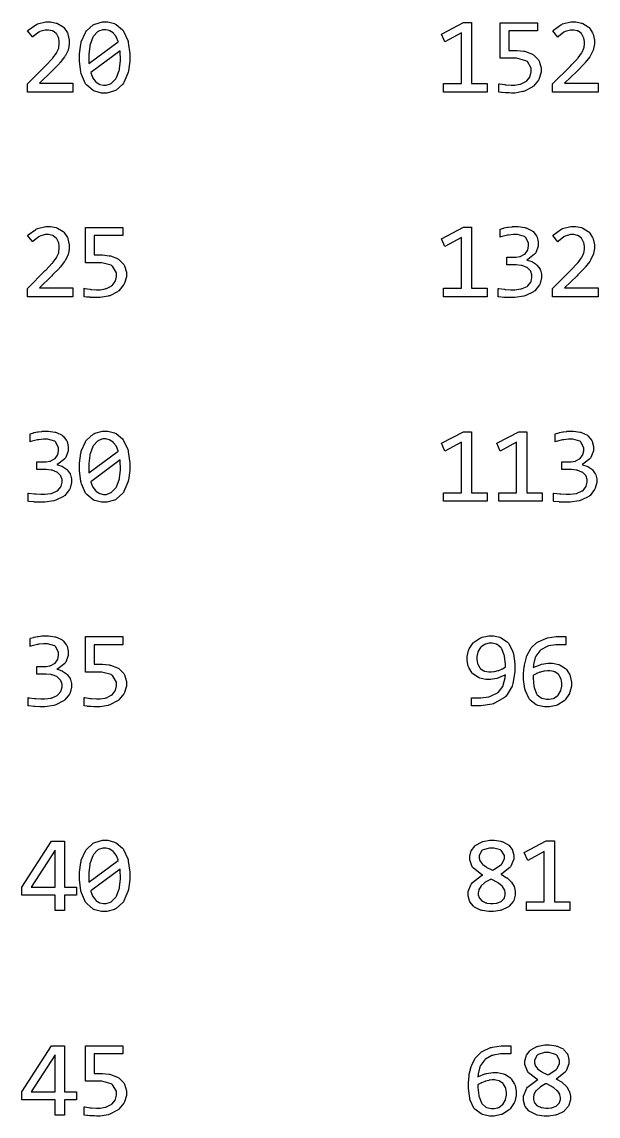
# Model space of a CAD drawing. Extents: x 0.4 to 7.8, y 0.3 to 11.2.
# Drawn here: x 6.46 to 7.788, y 6.134 to 8.654 of the extents above; entities that cross this region are included whole.
import ezdxf

# ---------------------------------------------------------------- set-up
doc = ezdxf.new("R2010")
doc.units = 0
doc.layers.get('0').update_dxf_attribs({"linetype": 'CONTINUOUS'})

msp = doc.modelspace()

# ---------------------------------------------------------------- linework, layer by layer
at = {"color": 9}
for points in [[(6.57736, 8.49203), (6.47228, 8.49203), (6.47228, 8.51107), (6.51357, 8.55208), (6.51525, 8.55376), (6.52892, 8.56825), (6.53, 8.56944), (6.53103, 8.57069), (6.53933, 8.58176), (6.53993, 8.58274), (6.54047, 8.58376), (6.54443, 8.59332), (6.54465, 8.59418), (6.54482, 8.59511), (6.5459, 8.60314), (6.5459, 8.60579), (6.5459, 8.60861), (6.54454, 8.61604), (6.54432, 8.61692), (6.54406, 8.61783), (6.53999, 8.62565), (6.53944, 8.62631), (6.53885, 8.62701), (6.53174, 8.63226), (6.53087, 8.63265), (6.53, 8.63308), (6.52121, 8.63499), (6.51828, 8.63499), (6.51367, 8.63499), (6.50125, 8.63124), (6.49989, 8.63049), (6.49849, 8.62972), (6.48574, 8.61996), (6.4846, 8.61876), (6.47288, 8.63276), (6.47433, 8.63439), (6.49169, 8.64714), (6.49365, 8.64806), (6.49561, 8.64903), (6.51471, 8.65375), (6.52111, 8.65375), (6.52593, 8.65375), (6.53896, 8.65115), (6.54042, 8.65061), (6.54189, 8.65013), (6.55447, 8.64247), (6.55556, 8.64144), (6.55658, 8.64046), (6.56472, 8.62825), (6.56532, 8.62679), (6.56586, 8.62537), (6.56885, 8.61182), (6.56885, 8.60726), (6.56885, 8.60303), (6.56679, 8.59158), (6.5664, 8.59028), (6.56597, 8.58897), (6.55979, 8.57596), (6.55897, 8.57465), (6.55817, 8.5734), (6.54775, 8.56011), (6.5465, 8.55871), (6.54525, 8.55735), (6.53049, 8.54215), (6.52881, 8.54047), (6.49989, 8.51232), (6.57736, 8.51232), (6.57736, 8.49203)], [(6.70833, 8.57172), (6.70833, 8.56337), (6.70524, 8.54085), (6.70464, 8.53831), (6.704, 8.53581), (6.69476, 8.51426), (6.69358, 8.51243), (6.69233, 8.51064), (6.67686, 8.49675), (6.67503, 8.49571), (6.67318, 8.49474), (6.65511, 8.48986), (6.64914, 8.48986), (6.64328, 8.48986), (6.62756, 8.49382), (6.62582, 8.49457), (6.62403, 8.49539), (6.6091, 8.50786), (6.60786, 8.5095), (6.60661, 8.51118), (6.59706, 8.53244), (6.5964, 8.535), (6.59571, 8.5376), (6.59233, 8.56321), (6.59233, 8.57172), (6.59233, 8.58014), (6.59538, 8.60271), (6.59603, 8.60519), (6.59663, 8.60775), (6.6059, 8.62929), (6.60715, 8.63108), (6.60835, 8.63292), (6.62381, 8.64681), (6.62571, 8.64779), (6.62756, 8.64882), (6.64556, 8.65375), (6.65158, 8.65375), (6.65739, 8.65375), (6.67307, 8.64968), (6.67486, 8.64887), (6.6766, 8.64811), (6.69157, 8.63569), (6.69282, 8.634), (6.69407, 8.63238), (6.70361, 8.61111), (6.70432, 8.60851), (6.70497, 8.60596), (6.70833, 8.58029), (6.70833, 8.57172)], [(7.53201, 8.49203), (7.43181, 8.49203), (7.43181, 8.51183), (7.47282, 8.51183), (7.47282, 8.62825), (7.43463, 8.60753), (7.42681, 8.6256), (7.4776, 8.65229), (7.49636, 8.65229), (7.49636, 8.51183), (7.53201, 8.51183), (7.53201, 8.49203)], [(7.65662, 8.54308), (7.65662, 8.53771), (7.65229, 8.52306), (7.65147, 8.52143), (7.65061, 8.51981), (7.63878, 8.50581), (7.63732, 8.50461), (7.63579, 8.50347), (7.61822, 8.49442), (7.61621, 8.49376), (7.61415, 8.49311), (7.59592, 8.48986), (7.58985, 8.48986), (7.58789, 8.48986), (7.58279, 8.49007), (7.58214, 8.49007), (7.58143, 8.49013), (7.57476, 8.4905), (7.57411, 8.49056), (7.5734, 8.49061), (7.56679, 8.4911), (7.56614, 8.49115), (7.56549, 8.49126), (7.55979, 8.49197), (7.55931, 8.49203), (7.55931, 8.51133), (7.56039, 8.51107), (7.57292, 8.50917), (7.57433, 8.509), (7.57574, 8.5089), (7.58757, 8.50825), (7.59153, 8.50825), (7.59592, 8.50825), (7.60781, 8.51019), (7.6091, 8.51058), (7.6104, 8.51101), (7.62153, 8.5165), (7.62244, 8.51719), (7.62332, 8.51796), (7.63038, 8.52669), (7.63086, 8.52767), (7.63135, 8.52875), (7.63379, 8.53842), (7.63379, 8.54161), (7.63379, 8.54704), (7.62483, 8.56213), (7.62304, 8.56321), (7.62125, 8.56435), (7.59961, 8.57004), (7.59239, 8.57004), (7.56213, 8.57004), (7.56213, 8.65158), (7.64806, 8.65158), (7.64806, 8.63303), (7.58214, 8.63303), (7.58214, 8.58822), (7.59608, 8.58822), (7.60161, 8.58822), (7.61654, 8.58653), (7.61838, 8.58615), (7.62017, 8.58583), (7.63629, 8.57969), (7.63769, 8.57883), (7.63911, 8.57801), (7.6505, 8.56635), (7.65136, 8.56489), (7.65224, 8.56347), (7.65662, 8.54818), (7.65662, 8.54308)], [(7.78792, 8.49203), (7.68283, 8.49203), (7.68283, 8.51107), (7.72407, 8.55208), (7.72575, 8.55376), (7.73947, 8.56825), (7.74056, 8.56944), (7.7416, 8.57069), (7.74983, 8.58176), (7.75043, 8.58274), (7.75103, 8.58376), (7.75499, 8.59332), (7.75521, 8.59418), (7.75538, 8.59511), (7.7564, 8.60314), (7.7564, 8.60579), (7.7564, 8.60861), (7.7551, 8.61604), (7.75483, 8.61692), (7.75456, 8.61783), (7.75049, 8.62565), (7.74994, 8.62631), (7.7494, 8.62701), (7.74229, 8.63226), (7.74143, 8.63265), (7.7405, 8.63308), (7.73172, 8.63499), (7.72885, 8.63499), (7.72424, 8.63499), (7.71175, 8.63124), (7.71039, 8.63049), (7.70899, 8.62972), (7.69629, 8.61996), (7.69515, 8.61876), (7.68343, 8.63276), (7.6849, 8.63439), (7.70221, 8.64714), (7.70415, 8.64806), (7.70611, 8.64903), (7.72526, 8.65375), (7.73167, 8.65375), (7.73643, 8.65375), (7.74946, 8.65115), (7.75092, 8.65061), (7.75239, 8.65013), (7.76497, 8.64247), (7.76606, 8.64144), (7.76708, 8.64046), (7.77522, 8.62825), (7.77582, 8.62679), (7.77642, 8.62537), (7.77935, 8.61182), (7.77935, 8.60726), (7.77935, 8.60303), (7.77729, 8.59158), (7.77692, 8.59028), (7.77647, 8.58897), (7.77029, 8.57596), (7.76947, 8.57465), (7.76867, 8.5734), (7.75831, 8.56011), (7.75706, 8.55871), (7.75581, 8.55735), (7.741, 8.54215), (7.73931, 8.54047), (7.71039, 8.51232), (7.78792, 8.51232), (7.78792, 8.49203)], [(6.61382, 8.57249), (6.61382, 8.57058), (6.61382, 8.56635), (6.61382, 8.56489), (6.61382, 8.56429), (6.61426, 8.55817), (6.61431, 8.55757), (6.68186, 8.60753), (6.68153, 8.60856), (6.67763, 8.61806), (6.67719, 8.61888), (6.67671, 8.61974), (6.67111, 8.62706), (6.67046, 8.62765), (6.66982, 8.62831), (6.66238, 8.63319), (6.66157, 8.63351), (6.66069, 8.6339), (6.65289, 8.63558), (6.65033, 8.63558), (6.64654, 8.63558), (6.63633, 8.63226), (6.63519, 8.63157), (6.63406, 8.63092), (6.62451, 8.62082), (6.62375, 8.61947), (6.62294, 8.61817), (6.61681, 8.60172), (6.61643, 8.59972), (6.616, 8.59776), (6.61382, 8.57883), (6.61382, 8.57249)], [(6.68685, 8.57101), (6.68685, 8.57308), (6.68653, 8.57856), (6.68647, 8.57921), (6.68642, 8.57992), (6.68593, 8.58658), (6.68587, 8.58724), (6.61838, 8.53706), (6.61865, 8.53603), (6.6225, 8.52626), (6.62299, 8.52533), (6.62343, 8.52447), (6.62907, 8.51671), (6.62972, 8.51606), (6.63037, 8.51546), (6.63792, 8.51047), (6.63878, 8.5101), (6.6396, 8.50976), (6.64763, 8.50803), (6.65033, 8.50803), (6.65408, 8.50803), (6.66422, 8.51139), (6.66536, 8.51204), (6.6665, 8.51275), (6.67617, 8.52274), (6.67697, 8.52403), (6.67774, 8.52539), (6.68386, 8.54172), (6.68431, 8.54368), (6.68468, 8.54568), (6.68685, 8.56472), (6.68685, 8.57101)], [(6.57736, 8.02078), (6.47228, 8.02078), (6.47228, 8.03982), (6.51357, 8.08083), (6.51525, 8.08251), (6.52892, 8.097), (6.53, 8.09819), (6.53103, 8.09944), (6.53933, 8.11051), (6.53993, 8.11149), (6.54047, 8.11253), (6.54443, 8.12207), (6.54465, 8.12294), (6.54482, 8.12386), (6.5459, 8.13189), (6.5459, 8.13456), (6.5459, 8.13737), (6.54454, 8.14481), (6.54432, 8.14567), (6.54406, 8.1466), (6.53999, 8.1544), (6.53944, 8.15506), (6.53885, 8.15576), (6.53174, 8.16103), (6.53087, 8.1614), (6.53, 8.16183), (6.52121, 8.16374), (6.51828, 8.16374), (6.51367, 8.16374), (6.50125, 8.16), (6.49989, 8.15924), (6.49849, 8.15847), (6.48574, 8.14871), (6.4846, 8.14751), (6.47288, 8.16151), (6.47433, 8.16314), (6.49169, 8.17589), (6.49365, 8.17681), (6.49561, 8.17779), (6.51471, 8.18251), (6.52111, 8.18251), (6.52593, 8.18251), (6.53896, 8.1799), (6.54042, 8.17936), (6.54189, 8.17888), (6.55447, 8.17122), (6.55556, 8.17019), (6.55658, 8.16922), (6.56472, 8.15701), (6.56532, 8.15554), (6.56586, 8.15414), (6.56885, 8.14057), (6.56885, 8.13601), (6.56885, 8.13178), (6.56679, 8.12033), (6.5664, 8.11903), (6.56597, 8.11774), (6.55979, 8.10471), (6.55897, 8.1034), (6.55817, 8.10215), (6.54775, 8.08886), (6.5465, 8.08746), (6.54525, 8.0861), (6.53049, 8.0709), (6.52881, 8.06922), (6.49989, 8.04107), (6.57736, 8.04107), (6.57736, 8.02078)], [(6.70063, 8.07183), (6.70063, 8.06646), (6.69635, 8.05181), (6.69553, 8.05018), (6.69467, 8.04856), (6.68283, 8.03456), (6.68137, 8.03336), (6.67985, 8.03222), (6.66222, 8.02317), (6.66021, 8.02251), (6.65815, 8.02186), (6.63992, 8.01861), (6.63385, 8.01861), (6.63189, 8.01861), (6.62685, 8.01882), (6.62619, 8.01882), (6.62549, 8.01888), (6.61876, 8.01926), (6.61811, 8.01932), (6.6174, 8.01938), (6.61083, 8.01986), (6.61019, 8.01992), (6.60954, 8.02001), (6.60385, 8.02072), (6.60335, 8.02078), (6.60335, 8.0401), (6.60444, 8.03982), (6.61697, 8.03792), (6.61838, 8.03776), (6.61979, 8.03765), (6.63162, 8.037), (6.63558, 8.037), (6.63997, 8.037), (6.65186, 8.03896), (6.65315, 8.03933), (6.65446, 8.03976), (6.66553, 8.04525), (6.66644, 8.04596), (6.66737, 8.04671), (6.67437, 8.05544), (6.67486, 8.05643), (6.67535, 8.05751), (6.67779, 8.06717), (6.67779, 8.07036), (6.67779, 8.07579), (6.66883, 8.09088), (6.66704, 8.09196), (6.66525, 8.0931), (6.64361, 8.09879), (6.63644, 8.09879), (6.60618, 8.09879), (6.60618, 8.18033), (6.69211, 8.18033), (6.69211, 8.16178), (6.62619, 8.16178), (6.62619, 8.11697), (6.64008, 8.11697), (6.64567, 8.11697), (6.6606, 8.11529), (6.66243, 8.1149), (6.66422, 8.11458), (6.68028, 8.10846), (6.68169, 8.10758), (6.68311, 8.10678), (6.6945, 8.09511), (6.69536, 8.09364), (6.69624, 8.09224), (6.70063, 8.07693), (6.70063, 8.07183)], [(7.53201, 8.02078), (7.43181, 8.02078), (7.43181, 8.04058), (7.47282, 8.04058), (7.47282, 8.15701), (7.43463, 8.13629), (7.42681, 8.15435), (7.4776, 8.18104), (7.49636, 8.18104), (7.49636, 8.04058), (7.53201, 8.04058), (7.53201, 8.02078)], [(7.65761, 8.06922), (7.65761, 8.06429), (7.65403, 8.05106), (7.65332, 8.04949), (7.65256, 8.04796), (7.64193, 8.03456), (7.64051, 8.03336), (7.63906, 8.03222), (7.62115, 8.02322), (7.61903, 8.02251), (7.61686, 8.02186), (7.59586, 8.01861), (7.58886, 8.01861), (7.58458, 8.01861), (7.57303, 8.0191), (7.57178, 8.01921), (7.57047, 8.01932), (7.55871, 8.02061), (7.55761, 8.02078), (7.55761, 8.03982), (7.55886, 8.03961), (7.57221, 8.03792), (7.57363, 8.03776), (7.57497, 8.03765), (7.58686, 8.037), (7.59082, 8.037), (7.59592, 8.037), (7.60981, 8.03879), (7.61122, 8.03911), (7.61263, 8.0395), (7.62418, 8.04465), (7.62511, 8.04531), (7.62597, 8.04601), (7.63249, 8.05414), (7.63292, 8.05507), (7.63331, 8.05604), (7.63536, 8.06506), (7.63536, 8.06803), (7.63536, 8.0709), (7.63292, 8.07867), (7.63243, 8.07949), (7.63194, 8.08029), (7.625, 8.08713), (7.62414, 8.08768), (7.62326, 8.08826), (7.61268, 8.09233), (7.61143, 8.09256), (7.61019, 8.09289), (7.59901, 8.09429), (7.59532, 8.09429), (7.57715, 8.09429), (7.57715, 8.11171), (7.5956, 8.11171), (7.59885, 8.11171), (7.60764, 8.11328), (7.60861, 8.11356), (7.6096, 8.11387), (7.61806, 8.11849), (7.61876, 8.11903), (7.61947, 8.11962), (7.62483, 8.1269), (7.62522, 8.12771), (7.6256, 8.12864), (7.62756, 8.13683), (7.62756, 8.13954), (7.62756, 8.14426), (7.62104, 8.15728), (7.61974, 8.15826), (7.61843, 8.15924), (7.60215, 8.16411), (7.59679, 8.16411), (7.59261, 8.16411), (7.5816, 8.16276), (7.58018, 8.16249), (7.57872, 8.16228), (7.56353, 8.15831), (7.5619, 8.15776), (7.5619, 8.17632), (7.56256, 8.1766), (7.56988, 8.17871), (7.57069, 8.17888), (7.57146, 8.1791), (7.57926, 8.18072), (7.58008, 8.18083), (7.58083, 8.18099), (7.58865, 8.18197), (7.58946, 8.18201), (7.59022, 8.18212), (7.59631, 8.18251), (7.59836, 8.18251), (7.60394, 8.18251), (7.61908, 8.18024), (7.62071, 8.17974), (7.62229, 8.17931), (7.63574, 8.17279), (7.63683, 8.17193), (7.63792, 8.17111), (7.64606, 8.16069), (7.6466, 8.15944), (7.64714, 8.15826), (7.6499, 8.14681), (7.6499, 8.14296), (7.6499, 8.13726), (7.64393, 8.12158), (7.64279, 8.12001), (7.6416, 8.11849), (7.62565, 8.10618), (7.62364, 8.10525), (7.62468, 8.10508), (7.63482, 8.10183), (7.63585, 8.10135), (7.63683, 8.10086), (7.64589, 8.09462), (7.64671, 8.09381), (7.64751, 8.09304), (7.65403, 8.0841), (7.65451, 8.08306), (7.655, 8.08203), (7.65761, 8.07243), (7.65761, 8.06922)], [(7.78792, 8.02078), (7.68283, 8.02078), (7.68283, 8.03982), (7.72407, 8.08083), (7.72575, 8.08251), (7.73947, 8.097), (7.74056, 8.09819), (7.7416, 8.09944), (7.74983, 8.11051), (7.75043, 8.11149), (7.75103, 8.11253), (7.75499, 8.12207), (7.75521, 8.12294), (7.75538, 8.12386), (7.7564, 8.13189), (7.7564, 8.13456), (7.7564, 8.13737), (7.7551, 8.14481), (7.75483, 8.14567), (7.75456, 8.1466), (7.75049, 8.1544), (7.74994, 8.15506), (7.7494, 8.15576), (7.74229, 8.16103), (7.74143, 8.1614), (7.7405, 8.16183), (7.73172, 8.16374), (7.72885, 8.16374), (7.72424, 8.16374), (7.71175, 8.16), (7.71039, 8.15924), (7.70899, 8.15847), (7.69629, 8.14871), (7.69515, 8.14751), (7.68343, 8.16151), (7.6849, 8.16314), (7.70221, 8.17589), (7.70415, 8.17681), (7.70611, 8.17779), (7.72526, 8.18251), (7.73167, 8.18251), (7.73643, 8.18251), (7.74946, 8.1799), (7.75092, 8.17936), (7.75239, 8.17888), (7.76497, 8.17122), (7.76606, 8.17019), (7.76708, 8.16922), (7.77522, 8.15701), (7.77582, 8.15554), (7.77642, 8.15414), (7.77935, 8.14057), (7.77935, 8.13601), (7.77935, 8.13178), (7.77729, 8.12033), (7.77692, 8.11903), (7.77647, 8.11774), (7.77029, 8.10471), (7.76947, 8.1034), (7.76867, 8.10215), (7.75831, 8.08886), (7.75706, 8.08746), (7.75581, 8.0861), (7.741, 8.0709), (7.73931, 8.06922), (7.71039, 8.04107), (7.78792, 8.04107), (7.78792, 8.02078)], [(6.57433, 7.59799), (6.57433, 7.59304), (6.57075, 7.57981), (6.57004, 7.57824), (6.56933, 7.57671), (6.55865, 7.56332), (6.55724, 7.56213), (6.55578, 7.56099), (6.53787, 7.55197), (6.53575, 7.55126), (6.53358, 7.55063), (6.51258, 7.54736), (6.50558, 7.54736), (6.50131, 7.54736), (6.48975, 7.54785), (6.4885, 7.54796), (6.48719, 7.54807), (6.47542, 7.54937), (6.47433, 7.54953), (6.47433, 7.56858), (6.47558, 7.56836), (6.48893, 7.56668), (6.49035, 7.56651), (6.49175, 7.5664), (6.50358, 7.56575), (6.50754, 7.56575), (6.51264, 7.56575), (6.52653, 7.56754), (6.52794, 7.56788), (6.52935, 7.56825), (6.54096, 7.5734), (6.54189, 7.57406), (6.54275, 7.57476), (6.54926, 7.5829), (6.54969, 7.58382), (6.55007, 7.58479), (6.55214, 7.59381), (6.55214, 7.59679), (6.55214, 7.59967), (6.54969, 7.60742), (6.54921, 7.60824), (6.54872, 7.60906), (6.54178, 7.61589), (6.5409, 7.61643), (6.53999, 7.61703), (6.5294, 7.6211), (6.52821, 7.62131), (6.52696, 7.62164), (6.51579, 7.62304), (6.5121, 7.62304), (6.49387, 7.62304), (6.49387, 7.64046), (6.51232, 7.64046), (6.51557, 7.64046), (6.52442, 7.64204), (6.52539, 7.64231), (6.52636, 7.64264), (6.53483, 7.64725), (6.53554, 7.64779), (6.53624, 7.64839), (6.54161, 7.65565), (6.54199, 7.65647), (6.54237, 7.65739), (6.54432, 7.66558), (6.54432, 7.66829), (6.54432, 7.67301), (6.53782, 7.68604), (6.53651, 7.68701), (6.53521, 7.68799), (6.51893, 7.69288), (6.51357, 7.69288), (6.50939, 7.69288), (6.49837, 7.69151), (6.49696, 7.69125), (6.4955, 7.69103), (6.48025, 7.68707), (6.47863, 7.68653), (6.47863, 7.70508), (6.47928, 7.70535), (6.4866, 7.70747), (6.48742, 7.70762), (6.48817, 7.70785), (6.49599, 7.70947), (6.49681, 7.70958), (6.49756, 7.70975), (6.50543, 7.71072), (6.50624, 7.71078), (6.507, 7.71089), (6.51307, 7.71126), (6.51514, 7.71126), (6.52072, 7.71126), (6.53586, 7.70899), (6.53749, 7.7085), (6.53907, 7.70806), (6.55251, 7.70156), (6.5536, 7.70068), (6.55464, 7.69987), (6.56278, 7.68946), (6.56337, 7.68821), (6.56392, 7.68701), (6.56663, 7.67557), (6.56663, 7.67171), (6.56663, 7.66601), (6.56071, 7.65033), (6.55957, 7.64876), (6.55838, 7.64725), (6.54243, 7.63493), (6.54042, 7.634), (6.54144, 7.63385), (6.5516, 7.63058), (6.55263, 7.6301), (6.5536, 7.62961), (6.56267, 7.62337), (6.56347, 7.62256), (6.56429, 7.62181), (6.57081, 7.61285), (6.57129, 7.61182), (6.57178, 7.61079), (6.57433, 7.60118), (6.57433, 7.59799)], [(6.70833, 7.62924), (6.70833, 7.62088), (6.70524, 7.59836), (6.70464, 7.59581), (6.704, 7.59332), (6.69476, 7.57178), (6.69358, 7.56993), (6.69233, 7.56814), (6.67686, 7.55425), (6.67503, 7.55322), (6.67318, 7.55225), (6.65511, 7.54736), (6.64914, 7.54736), (6.64328, 7.54736), (6.62756, 7.55132), (6.62582, 7.55208), (6.62403, 7.5529), (6.6091, 7.56537), (6.60786, 7.567), (6.60661, 7.56868), (6.59706, 7.58996), (6.5964, 7.5925), (6.59571, 7.59511), (6.59233, 7.62071), (6.59233, 7.62924), (6.59233, 7.63764), (6.59538, 7.66021), (6.59603, 7.66271), (6.59663, 7.66525), (6.6059, 7.68679), (6.60715, 7.68858), (6.60835, 7.69043), (6.62381, 7.70432), (6.62571, 7.70529), (6.62756, 7.70632), (6.64556, 7.71126), (6.65158, 7.71126), (6.65739, 7.71126), (6.67307, 7.70719), (6.67486, 7.70638), (6.6766, 7.70562), (6.69157, 7.69319), (6.69282, 7.69151), (6.69407, 7.68989), (6.70361, 7.66862), (6.70432, 7.66601), (6.70497, 7.66347), (6.70833, 7.63781), (6.70833, 7.62924)], [(6.61382, 7.62999), (6.61382, 7.6281), (6.61382, 7.62386), (6.61382, 7.6224), (6.61382, 7.62181), (6.61426, 7.61567), (6.61431, 7.61507), (6.68186, 7.66504), (6.68153, 7.66607), (6.67763, 7.67557), (6.67719, 7.67637), (6.67671, 7.67725), (6.67111, 7.68457), (6.67046, 7.68517), (6.66982, 7.68582), (6.66238, 7.69069), (6.66157, 7.69103), (6.66069, 7.6914), (6.65289, 7.69308), (6.65033, 7.69308), (6.64654, 7.69308), (6.63633, 7.68978), (6.63519, 7.68907), (6.63406, 7.68842), (6.62451, 7.67833), (6.62375, 7.67697), (6.62294, 7.67567), (6.61681, 7.65924), (6.61643, 7.65722), (6.616, 7.65528), (6.61382, 7.63633), (6.61382, 7.62999)], [(7.53201, 7.54953), (7.43181, 7.54953), (7.43181, 7.56933), (7.47282, 7.56933), (7.47282, 7.68576), (7.43463, 7.66504), (7.42681, 7.68311), (7.4776, 7.70979), (7.49636, 7.70979), (7.49636, 7.56933), (7.53201, 7.56933), (7.53201, 7.54953)], [(7.65929, 7.54953), (7.55908, 7.54953), (7.55908, 7.56933), (7.6001, 7.56933), (7.6001, 7.68576), (7.5619, 7.66504), (7.5541, 7.68311), (7.60488, 7.70979), (7.62364, 7.70979), (7.62364, 7.56933), (7.65929, 7.56933), (7.65929, 7.54953)], [(7.78489, 7.59799), (7.78489, 7.59304), (7.78131, 7.57981), (7.7806, 7.57824), (7.77983, 7.57671), (7.76921, 7.56332), (7.76779, 7.56213), (7.76633, 7.56099), (7.74843, 7.55197), (7.74631, 7.55126), (7.74414, 7.55063), (7.72314, 7.54736), (7.71615, 7.54736), (7.71186, 7.54736), (7.70031, 7.54785), (7.69906, 7.54796), (7.69775, 7.54807), (7.68599, 7.54937), (7.6849, 7.54953), (7.6849, 7.56858), (7.68614, 7.56836), (7.69949, 7.56668), (7.7009, 7.56651), (7.70226, 7.5664), (7.71414, 7.56575), (7.7181, 7.56575), (7.72319, 7.56575), (7.73708, 7.56754), (7.7385, 7.56788), (7.7399, 7.56825), (7.75146, 7.5734), (7.75239, 7.57406), (7.75325, 7.57476), (7.75976, 7.5829), (7.76019, 7.58382), (7.76058, 7.58479), (7.76264, 7.59381), (7.76264, 7.59679), (7.76264, 7.59967), (7.76019, 7.60742), (7.75971, 7.60824), (7.75922, 7.60906), (7.75228, 7.61589), (7.75142, 7.61643), (7.75054, 7.61703), (7.73996, 7.6211), (7.73872, 7.62131), (7.73747, 7.62164), (7.72629, 7.62304), (7.7226, 7.62304), (7.70443, 7.62304), (7.70443, 7.64046), (7.72288, 7.64046), (7.72613, 7.64046), (7.73492, 7.64204), (7.73589, 7.64231), (7.73687, 7.64264), (7.74533, 7.64725), (7.74604, 7.64779), (7.74675, 7.64839), (7.75211, 7.65565), (7.7525, 7.65647), (7.75287, 7.65739), (7.75483, 7.66558), (7.75483, 7.66829), (7.75483, 7.67301), (7.74832, 7.68604), (7.74701, 7.68701), (7.74571, 7.68799), (7.72944, 7.69288), (7.72407, 7.69288), (7.71989, 7.69288), (7.70888, 7.69151), (7.70747, 7.69125), (7.706, 7.69103), (7.69081, 7.68707), (7.68918, 7.68653), (7.68918, 7.70508), (7.68983, 7.70535), (7.69715, 7.70747), (7.69797, 7.70762), (7.69874, 7.70785), (7.70654, 7.70947), (7.70736, 7.70958), (7.70811, 7.70975), (7.71593, 7.71072), (7.71674, 7.71078), (7.7175, 7.71089), (7.72358, 7.71126), (7.72564, 7.71126), (7.73122, 7.71126), (7.74636, 7.70899), (7.74799, 7.7085), (7.74957, 7.70806), (7.76303, 7.70156), (7.76411, 7.70068), (7.76519, 7.69987), (7.77333, 7.68946), (7.77387, 7.68821), (7.77442, 7.68701), (7.77718, 7.67557), (7.77718, 7.67171), (7.77718, 7.66601), (7.77121, 7.65033), (7.77007, 7.64876), (7.76888, 7.64725), (7.75293, 7.63493), (7.75092, 7.634), (7.75196, 7.63385), (7.7621, 7.63058), (7.76313, 7.6301), (7.76411, 7.62961), (7.77317, 7.62337), (7.77399, 7.62256), (7.77479, 7.62181), (7.78131, 7.61285), (7.78179, 7.61182), (7.78228, 7.61079), (7.78489, 7.60118), (7.78489, 7.59799)], [(6.68685, 7.62853), (6.68685, 7.63058), (6.68653, 7.63607), (6.68647, 7.63672), (6.68642, 7.63743), (6.68593, 7.6441), (6.68587, 7.64475), (6.61838, 7.59457), (6.61865, 7.59353), (6.6225, 7.58376), (6.62299, 7.58285), (6.62343, 7.58197), (6.62907, 7.57422), (6.62972, 7.57357), (6.63037, 7.57297), (6.63792, 7.56799), (6.63878, 7.5676), (6.6396, 7.56728), (6.64763, 7.56554), (6.65033, 7.56554), (6.65408, 7.56554), (6.66422, 7.5689), (6.66536, 7.56956), (6.6665, 7.57026), (6.67617, 7.58024), (6.67697, 7.58154), (6.67774, 7.5829), (6.68386, 7.59924), (6.68431, 7.60118), (6.68468, 7.60319), (6.68685, 7.62224), (6.68685, 7.62853)], [(6.57433, 7.12674), (6.57433, 7.12181), (6.57075, 7.10856), (6.57004, 7.10699), (6.56933, 7.10547), (6.55865, 7.09207), (6.55724, 7.09088), (6.55578, 7.08974), (6.53787, 7.08068), (6.53575, 7.07997), (6.53358, 7.07938), (6.51258, 7.07611), (6.50558, 7.07611), (6.50131, 7.07611), (6.48975, 7.07661), (6.4885, 7.07671), (6.48719, 7.07682), (6.47542, 7.07813), (6.47433, 7.07829), (6.47433, 7.09733), (6.47558, 7.09711), (6.48893, 7.09543), (6.49035, 7.09526), (6.49175, 7.09517), (6.50358, 7.09451), (6.50754, 7.09451), (6.51264, 7.09451), (6.52653, 7.09631), (6.52794, 7.09663), (6.52935, 7.097), (6.54096, 7.10215), (6.54189, 7.10281), (6.54275, 7.10351), (6.54926, 7.11165), (6.54969, 7.11257), (6.55007, 7.11356), (6.55214, 7.12256), (6.55214, 7.12554), (6.55214, 7.12842), (6.54969, 7.13618), (6.54921, 7.13699), (6.54872, 7.13781), (6.54178, 7.14464), (6.5409, 7.14518), (6.53999, 7.14572), (6.5294, 7.14979), (6.52821, 7.15007), (6.52696, 7.15039), (6.51579, 7.15181), (6.5121, 7.15181), (6.49387, 7.15181), (6.49387, 7.16922), (6.51232, 7.16922), (6.51557, 7.16922), (6.52442, 7.17079), (6.52539, 7.17106), (6.52636, 7.17139), (6.53483, 7.176), (6.53554, 7.17654), (6.53624, 7.17714), (6.54161, 7.1844), (6.54199, 7.18522), (6.54237, 7.18608), (6.54432, 7.19433), (6.54432, 7.19706), (6.54432, 7.20171), (6.53782, 7.21474), (6.53651, 7.21571), (6.53521, 7.21669), (6.51893, 7.22157), (6.51357, 7.22157), (6.50939, 7.22157), (6.49837, 7.22026), (6.49696, 7.22), (6.4955, 7.21978), (6.48025, 7.21576), (6.47863, 7.21522), (6.47863, 7.23378), (6.47928, 7.23406), (6.4866, 7.23622), (6.48742, 7.23639), (6.48817, 7.2366), (6.49599, 7.23822), (6.49681, 7.23833), (6.49756, 7.2385), (6.50543, 7.23947), (6.50624, 7.23953), (6.507, 7.23964), (6.51307, 7.24001), (6.51514, 7.24001), (6.52072, 7.24001), (6.53586, 7.23768), (6.53749, 7.23719), (6.53907, 7.23676), (6.55251, 7.23025), (6.5536, 7.22939), (6.55464, 7.22857), (6.56278, 7.21821), (6.56337, 7.21696), (6.56392, 7.21576), (6.56663, 7.20432), (6.56663, 7.20047), (6.56663, 7.19476), (6.56071, 7.1791), (6.55957, 7.17751), (6.55838, 7.176), (6.54243, 7.16368), (6.54042, 7.16276), (6.54144, 7.1626), (6.5516, 7.15935), (6.55263, 7.15886), (6.5536, 7.15836), (6.56267, 7.15207), (6.56347, 7.15126), (6.56429, 7.15056), (6.57081, 7.1416), (6.57129, 7.14051), (6.57178, 7.13949), (6.57433, 7.12993), (6.57433, 7.12674)], [(6.70063, 7.12929), (6.70063, 7.12392), (6.69635, 7.10932), (6.69553, 7.10769), (6.69467, 7.10607), (6.68283, 7.09207), (6.68137, 7.09088), (6.67985, 7.08974), (6.66222, 7.08062), (6.66021, 7.07997), (6.65815, 7.07938), (6.63992, 7.07611), (6.63385, 7.07611), (6.63189, 7.07611), (6.62685, 7.07633), (6.62619, 7.07633), (6.62549, 7.07639), (6.61876, 7.07676), (6.61811, 7.07682), (6.6174, 7.07688), (6.61083, 7.07736), (6.61019, 7.07742), (6.60954, 7.07747), (6.60385, 7.07824), (6.60335, 7.07829), (6.60335, 7.09754), (6.60444, 7.09733), (6.61697, 7.09543), (6.61838, 7.09526), (6.61979, 7.09517), (6.63162, 7.09451), (6.63558, 7.09451), (6.63997, 7.09451), (6.65186, 7.09646), (6.65315, 7.09685), (6.65446, 7.09722), (6.66553, 7.10271), (6.66644, 7.1034), (6.66737, 7.10417), (6.67437, 7.11296), (6.67486, 7.11393), (6.67535, 7.11496), (6.67779, 7.12463), (6.67779, 7.12782), (6.67779, 7.13325), (6.66883, 7.14839), (6.66704, 7.14947), (6.66525, 7.15061), (6.64361, 7.15631), (6.63644, 7.15631), (6.60618, 7.15631), (6.60618, 7.23785), (6.69211, 7.23785), (6.69211, 7.21929), (6.62619, 7.21929), (6.62619, 7.17449), (6.64008, 7.17449), (6.64567, 7.17449), (6.6606, 7.17279), (6.66243, 7.17242), (6.66422, 7.1721), (6.68028, 7.16596), (6.68169, 7.1651), (6.68311, 7.16428), (6.6945, 7.15261), (6.69536, 7.15115), (6.69624, 7.14974), (6.70063, 7.13444), (6.70063, 7.12929)], [(7.59614, 7.16704), (7.59614, 7.15701), (7.59147, 7.12972), (7.59056, 7.1269), (7.58957, 7.12414), (7.57574, 7.10113), (7.57394, 7.09928), (7.5721, 7.0975), (7.54937, 7.08431), (7.54671, 7.08344), (7.544, 7.08257), (7.5179, 7.07829), (7.50922, 7.07829), (7.49593, 7.07829), (7.49593, 7.09685), (7.51069, 7.09685), (7.51747, 7.09685), (7.53597, 7.0995), (7.53792, 7.09999), (7.53982, 7.10053), (7.55567, 7.10829), (7.55697, 7.10926), (7.55821, 7.11035), (7.56799, 7.12283), (7.56868, 7.12429), (7.56933, 7.12582), (7.57351, 7.14268), (7.57368, 7.14458), (7.57417, 7.14958), (7.57286, 7.14882), (7.55811, 7.14274), (7.55647, 7.14225), (7.55479, 7.14182), (7.53971, 7.13954), (7.53472, 7.13954), (7.5294, 7.13954), (7.51503, 7.14253), (7.51351, 7.14312), (7.51193, 7.14372), (7.49924, 7.15196), (7.49826, 7.153), (7.49724, 7.15408), (7.48969, 7.16661), (7.48921, 7.16803), (7.48867, 7.16949), (7.48617, 7.18267), (7.48617, 7.18707), (7.48617, 7.19228), (7.48947, 7.20622), (7.49018, 7.20779), (7.49083, 7.20942), (7.50022, 7.22336), (7.50142, 7.2245), (7.50261, 7.22575), (7.51714, 7.23525), (7.51888, 7.23589), (7.52056, 7.2366), (7.53603, 7.24001), (7.54124, 7.24001), (7.54665, 7.24001), (7.56136, 7.23676), (7.56304, 7.23611), (7.56472, 7.23546), (7.57926, 7.22487), (7.58051, 7.22342), (7.58171, 7.222), (7.59131, 7.20318), (7.59201, 7.20085), (7.59267, 7.19857), (7.59614, 7.17497), (7.59614, 7.16704)], [(7.72624, 7.12885), (7.72624, 7.12369), (7.72288, 7.10981), (7.72222, 7.10818), (7.72157, 7.10661), (7.71218, 7.09256), (7.71099, 7.09136), (7.70975, 7.09022), (7.69499, 7.08083), (7.69325, 7.08014), (7.69151, 7.07949), (7.67572, 7.07607), (7.67046, 7.07607), (7.66461, 7.07607), (7.64882, 7.07958), (7.64714, 7.08024), (7.6454, 7.08094), (7.63129, 7.09174), (7.63015, 7.09315), (7.62901, 7.09462), (7.62033, 7.11307), (7.61979, 7.11529), (7.61919, 7.11751), (7.61626, 7.13949), (7.61626, 7.14675), (7.61626, 7.15272), (7.61757, 7.16857), (7.61783, 7.17046), (7.61806, 7.17242), (7.62244, 7.19037), (7.6231, 7.19206), (7.62369, 7.19374), (7.63183, 7.20921), (7.63286, 7.21061), (7.63385, 7.21203), (7.64649, 7.22407), (7.648, 7.22504), (7.64953, 7.22607), (7.66743, 7.23389), (7.66949, 7.23443), (7.6715, 7.23503), (7.69135, 7.23785), (7.69803, 7.23785), (7.71376, 7.23785), (7.71376, 7.21929), (7.69667, 7.21929), (7.69049, 7.21929), (7.67367, 7.21647), (7.67193, 7.21588), (7.67014, 7.21533), (7.65549, 7.20731), (7.65435, 7.20622), (7.65315, 7.20518), (7.64404, 7.19265), (7.64344, 7.19119), (7.64279, 7.18972), (7.63889, 7.17339), (7.63872, 7.17156), (7.63824, 7.16656), (7.63949, 7.16732), (7.65424, 7.17329), (7.65593, 7.17372), (7.65761, 7.17421), (7.67275, 7.17654), (7.67779, 7.17654), (7.68306, 7.17654), (7.69738, 7.17361), (7.69889, 7.17301), (7.70042, 7.17247), (7.713, 7.16422), (7.71403, 7.16314), (7.715, 7.16211), (7.72265, 7.14958), (7.72319, 7.14811), (7.72368, 7.14665), (7.72624, 7.13331), (7.72624, 7.12885)], [(7.54025, 7.2226), (7.53706, 7.2226), (7.52854, 7.22065), (7.52756, 7.22026), (7.52658, 7.21994), (7.51824, 7.21442), (7.51753, 7.21365), (7.51682, 7.21294), (7.51133, 7.20415), (7.51096, 7.20307), (7.51053, 7.20204), (7.50851, 7.19194), (7.50851, 7.18853), (7.50851, 7.18522), (7.50988, 7.17622), (7.51019, 7.17524), (7.51047, 7.17426), (7.51503, 7.1659), (7.51568, 7.16521), (7.51628, 7.16456), (7.52436, 7.15935), (7.52533, 7.15896), (7.52632, 7.15864), (7.53603, 7.15679), (7.53928, 7.15679), (7.54156, 7.15679), (7.54775, 7.15756), (7.54856, 7.15767), (7.54937, 7.15782), (7.55718, 7.15972), (7.55794, 7.15994), (7.55871, 7.16021), (7.56603, 7.16303), (7.56674, 7.16336), (7.56739, 7.16368), (7.57363, 7.16721), (7.57417, 7.16754), (7.57417, 7.1741), (7.57221, 7.19206), (7.57183, 7.19379), (7.57146, 7.19558), (7.56586, 7.20969), (7.56515, 7.21072), (7.5644, 7.21181), (7.55544, 7.21946), (7.55442, 7.21989), (7.55333, 7.22038), (7.54351, 7.22254), (7.54025, 7.22254), (7.54025, 7.2226)], [(7.704, 7.1275), (7.704, 7.13081), (7.70247, 7.13971), (7.70221, 7.14068), (7.70187, 7.14171), (7.69726, 7.15001), (7.69667, 7.15067), (7.69601, 7.15136), (7.68804, 7.15668), (7.68707, 7.15701), (7.68608, 7.15744), (7.67643, 7.15935), (7.67324, 7.15935), (7.67085, 7.15935), (7.66461, 7.15864), (7.66385, 7.15847), (7.66303, 7.15836), (7.65522, 7.15631), (7.65446, 7.15603), (7.65369, 7.15582), (7.64643, 7.15294), (7.64578, 7.15261), (7.64507, 7.15229), (7.63878, 7.14887), (7.63824, 7.14849), (7.63824, 7.14193), (7.64003, 7.12392), (7.6404, 7.12213), (7.64074, 7.12039), (7.64615, 7.10633), (7.64686, 7.10525), (7.64757, 7.10422), (7.65653, 7.09674), (7.65761, 7.09625), (7.65864, 7.09581), (7.66883, 7.09353), (7.67225, 7.09353), (7.6754, 7.09353), (7.68397, 7.09543), (7.68494, 7.09576), (7.68593, 7.09614), (7.69428, 7.10178), (7.69499, 7.10249), (7.69569, 7.10325), (7.70117, 7.11203), (7.70156, 7.11307), (7.70193, 7.11415), (7.704, 7.12418), (7.704, 7.1275)], [(6.58535, 6.64231), (6.55811, 6.64231), (6.55811, 6.60704), (6.53635, 6.60704), (6.53635, 6.64231), (6.45958, 6.64231), (6.45958, 6.66097), (6.52756, 6.7666), (6.55811, 6.7666), (6.55811, 6.66097), (6.58535, 6.66097), (6.58535, 6.64231)], [(6.70833, 6.68674), (6.70833, 6.67839), (6.70524, 6.65587), (6.70464, 6.65332), (6.704, 6.65082), (6.69476, 6.62929), (6.69358, 6.62744), (6.69233, 6.62565), (6.67686, 6.61171), (6.67503, 6.61068), (6.67318, 6.60969), (6.65511, 6.60482), (6.64914, 6.60482), (6.64328, 6.60482), (6.62756, 6.60883), (6.62582, 6.6096), (6.62403, 6.6104), (6.6091, 6.62289), (6.60786, 6.62451), (6.60661, 6.62619), (6.59706, 6.64746), (6.5964, 6.65001), (6.59571, 6.65261), (6.59233, 6.67822), (6.59233, 6.68674), (6.59233, 6.69515), (6.59538, 6.71772), (6.59603, 6.72021), (6.59663, 6.72276), (6.6059, 6.74431), (6.60715, 6.7461), (6.60835, 6.74794), (6.62381, 6.76183), (6.62571, 6.76281), (6.62756, 6.76383), (6.64556, 6.76878), (6.65158, 6.76878), (6.65739, 6.76878), (6.67307, 6.76471), (6.67486, 6.76389), (6.6766, 6.76313), (6.69157, 6.75071), (6.69282, 6.74903), (6.69407, 6.7474), (6.70361, 6.72607), (6.70432, 6.72347), (6.70497, 6.72092), (6.70833, 6.69532), (6.70833, 6.68674)], [(7.597, 6.64708), (7.597, 6.64258), (7.59347, 6.63037), (7.59283, 6.62901), (7.59212, 6.62771), (7.58247, 6.61675), (7.58128, 6.61583), (7.58003, 6.61496), (7.56537, 6.60813), (7.56369, 6.60764), (7.56196, 6.60721), (7.54676, 6.60482), (7.54172, 6.60482), (7.53592, 6.60482), (7.52024, 6.60726), (7.51861, 6.60775), (7.51693, 6.60824), (7.5031, 6.61507), (7.50201, 6.61594), (7.50087, 6.61686), (7.49246, 6.62722), (7.49192, 6.62842), (7.49132, 6.62961), (7.4885, 6.64063), (7.4885, 6.64426), (7.4885, 6.65061), (7.49528, 6.66781), (7.49664, 6.66954), (7.49799, 6.67133), (7.51904, 6.68739), (7.52192, 6.68881), (7.51932, 6.69015), (7.50028, 6.70481), (7.49908, 6.70638), (7.49789, 6.70801), (7.49192, 6.72358), (7.49192, 6.72874), (7.49192, 6.73247), (7.49451, 6.74246), (7.49507, 6.74365), (7.49556, 6.74485), (7.50353, 6.75553), (7.50461, 6.75646), (7.50564, 6.75743), (7.5191, 6.76481), (7.52072, 6.76535), (7.52229, 6.76594), (7.53808, 6.76878), (7.5434, 6.76878), (7.54878, 6.76878), (7.56342, 6.7666), (7.565, 6.76611), (7.56657, 6.76568), (7.57969, 6.75944), (7.58078, 6.75863), (7.58182, 6.75782), (7.58974, 6.74799), (7.59028, 6.74681), (7.59076, 6.74567), (7.59347, 6.73492), (7.59347, 6.73128), (7.59347, 6.72537), (7.58697, 6.70925), (7.58567, 6.70763), (7.58436, 6.706), (7.56603, 6.69179), (7.56369, 6.69054), (7.56483, 6.68994), (7.57585, 6.68343), (7.57687, 6.68272), (7.57785, 6.68201), (7.58669, 6.6741), (7.58746, 6.67318), (7.58822, 6.67231), (7.59403, 6.66254), (7.59446, 6.66146), (7.59483, 6.66043), (7.597, 6.65044), (7.597, 6.64708)], [(7.72293, 6.60704), (7.62272, 6.60704), (7.62272, 6.62679), (7.66374, 6.62679), (7.66374, 6.74328), (7.62554, 6.7225), (7.61774, 6.74056), (7.66851, 6.76731), (7.68728, 6.76731), (7.68728, 6.62679), (7.72293, 6.62679), (7.72293, 6.60704)], [(6.53635, 6.7461), (6.48085, 6.66097), (6.53635, 6.66097), (6.53635, 6.7461)], [(6.61382, 6.6875), (6.61382, 6.6856), (6.61382, 6.68137), (6.61382, 6.6799), (6.61382, 6.67931), (6.61426, 6.67318), (6.61431, 6.67258), (6.68186, 6.7225), (6.68153, 6.72358), (6.67763, 6.73307), (6.67719, 6.73389), (6.67671, 6.73475), (6.67111, 6.74208), (6.67046, 6.74268), (6.66982, 6.74333), (6.66238, 6.74821), (6.66157, 6.74854), (6.66069, 6.74892), (6.65289, 6.7506), (6.65033, 6.7506), (6.64654, 6.7506), (6.63633, 6.74729), (6.63519, 6.74658), (6.63406, 6.74593), (6.62451, 6.73583), (6.62375, 6.73449), (6.62294, 6.73318), (6.61681, 6.71669), (6.61643, 6.71468), (6.616, 6.71272), (6.61382, 6.69385), (6.61382, 6.6875)], [(7.57172, 6.7296), (7.57172, 6.73367), (7.56526, 6.74485), (7.56401, 6.74571), (7.56272, 6.74664), (7.54769, 6.75108), (7.54269, 6.75108), (7.53733, 6.75108), (7.52257, 6.74675), (7.52132, 6.74582), (7.52001, 6.74496), (7.51372, 6.73383), (7.51372, 6.73008), (7.51372, 6.72792), (7.51525, 6.722), (7.51557, 6.72131), (7.51585, 6.72065), (7.52056, 6.71431), (7.52121, 6.71371), (7.52186, 6.71317), (7.52983, 6.70736), (7.53082, 6.70676), (7.53174, 6.70622), (7.54312, 6.70042), (7.54449, 6.69982), (7.54676, 6.7009), (7.56386, 6.71208), (7.565, 6.71322), (7.56608, 6.71442), (7.57172, 6.72581), (7.57172, 6.7296)], [(6.68685, 6.68604), (6.68685, 6.6881), (6.68653, 6.69353), (6.68647, 6.69417), (6.68642, 6.69488), (6.68593, 6.70161), (6.68587, 6.70226), (6.61838, 6.65207), (6.61865, 6.65104), (6.6225, 6.64128), (6.62299, 6.64035), (6.62343, 6.63949), (6.62907, 6.63172), (6.62972, 6.63108), (6.63037, 6.63049), (6.63792, 6.62549), (6.63878, 6.62511), (6.6396, 6.62478), (6.64763, 6.62304), (6.65033, 6.62304), (6.65408, 6.62304), (6.66422, 6.62642), (6.66536, 6.62706), (6.6665, 6.62776), (6.67617, 6.63769), (6.67697, 6.639), (6.67774, 6.64035), (6.68386, 6.65674), (6.68431, 6.65869), (6.68468, 6.66069), (6.68685, 6.67974), (6.68685, 6.68604)], [(7.57394, 6.64551), (7.57394, 6.64774), (7.57269, 6.6536), (7.57249, 6.65429), (7.57221, 6.655), (7.56782, 6.66206), (7.56722, 6.66271), (7.56657, 6.66342), (7.55811, 6.67036), (7.55707, 6.67101), (7.55599, 6.67171), (7.54258, 6.67882), (7.54096, 6.67953), (7.53956, 6.67888), (7.52783, 6.67219), (7.52692, 6.6715), (7.52593, 6.67085), (7.51833, 6.66411), (7.51779, 6.66342), (7.51719, 6.66276), (7.51313, 6.65576), (7.51292, 6.655), (7.51264, 6.65429), (7.51144, 6.64789), (7.51144, 6.64572), (7.51144, 6.64328), (7.51335, 6.63672), (7.51372, 6.63596), (7.51411, 6.63531), (7.51964, 6.62939), (7.52035, 6.6289), (7.521, 6.62842), (7.52924, 6.62478), (7.53022, 6.62451), (7.53114, 6.62429), (7.53976, 6.62304), (7.54269, 6.62304), (7.54574, 6.62304), (7.55393, 6.62414), (7.5549, 6.62435), (7.55583, 6.62462), (7.56407, 6.62799), (7.56478, 6.62842), (7.56549, 6.6289), (7.57107, 6.63471), (7.5715, 6.63536), (7.57189, 6.63607), (7.57394, 6.64318), (7.57394, 6.64551)], [(6.58535, 6.17106), (6.55811, 6.17106), (6.55811, 6.13579), (6.53635, 6.13579), (6.53635, 6.17106), (6.45958, 6.17106), (6.45958, 6.18972), (6.52756, 6.29536), (6.55811, 6.29536), (6.55811, 6.18972), (6.58535, 6.18972), (6.58535, 6.17106)], [(6.70063, 6.18679), (6.70063, 6.18143), (6.69635, 6.16683), (6.69553, 6.16521), (6.69467, 6.16357), (6.68283, 6.14958), (6.68137, 6.14839), (6.67985, 6.14725), (6.66222, 6.13813), (6.66021, 6.13747), (6.65815, 6.13683), (6.63992, 6.13357), (6.63385, 6.13357), (6.63189, 6.13357), (6.62685, 6.13385), (6.62619, 6.13385), (6.62549, 6.1339), (6.61876, 6.13428), (6.61811, 6.13433), (6.6174, 6.13439), (6.61083, 6.13488), (6.61019, 6.13493), (6.60954, 6.13499), (6.60385, 6.13574), (6.60335, 6.13579), (6.60335, 6.15506), (6.60444, 6.15483), (6.61697, 6.15289), (6.61838, 6.15272), (6.61979, 6.15261), (6.63162, 6.15201), (6.63558, 6.15201), (6.63997, 6.15201), (6.65186, 6.15397), (6.65315, 6.15435), (6.65446, 6.15474), (6.66553, 6.16021), (6.66644, 6.16092), (6.66737, 6.16168), (6.67437, 6.17046), (6.67486, 6.17144), (6.67535, 6.17247), (6.67779, 6.18213), (6.67779, 6.18533), (6.67779, 6.19075), (6.66883, 6.20583), (6.66704, 6.20692), (6.66525, 6.20806), (6.64361, 6.21376), (6.63644, 6.21376), (6.60618, 6.21376), (6.60618, 6.29531), (6.69211, 6.29531), (6.69211, 6.27675), (6.62619, 6.27675), (6.62619, 6.23199), (6.64008, 6.23199), (6.64567, 6.23199), (6.6606, 6.23025), (6.66243, 6.22987), (6.66422, 6.22954), (6.68028, 6.22347), (6.68169, 6.22254), (6.68311, 6.22174), (6.6945, 6.21013), (6.69536, 6.20865), (6.69624, 6.20725), (6.70063, 6.19194), (6.70063, 6.18679)], [(7.59896, 6.18631), (7.59896, 6.18115), (7.5956, 6.16732), (7.59494, 6.16569), (7.59429, 6.16411), (7.5849, 6.15007), (7.58371, 6.14887), (7.58247, 6.14774), (7.56771, 6.13835), (7.56597, 6.13764), (7.56424, 6.13699), (7.54844, 6.13357), (7.54318, 6.13357), (7.53733, 6.13357), (7.52154, 6.1371), (7.51986, 6.13775), (7.51812, 6.13846), (7.50401, 6.14925), (7.50287, 6.15067), (7.50174, 6.15213), (7.49306, 6.17057), (7.49251, 6.17279), (7.49192, 6.17503), (7.48899, 6.197), (7.48899, 6.20426), (7.48899, 6.21024), (7.49029, 6.22607), (7.49056, 6.22797), (7.49078, 6.22993), (7.49517, 6.24789), (7.49582, 6.24957), (7.49642, 6.25125), (7.50456, 6.26671), (7.50558, 6.26812), (7.50657, 6.26953), (7.51921, 6.28153), (7.52072, 6.2825), (7.52225, 6.28353), (7.54015, 6.29139), (7.54221, 6.29194), (7.54422, 6.29254), (7.56407, 6.29536), (7.57075, 6.29536), (7.58649, 6.29536), (7.58649, 6.27681), (7.56939, 6.27681), (7.56321, 6.27681), (7.54639, 6.27399), (7.54465, 6.27339), (7.54286, 6.27285), (7.52821, 6.26476), (7.52707, 6.26372), (7.52587, 6.26269), (7.51676, 6.25017), (7.51617, 6.24869), (7.51551, 6.24724), (7.51161, 6.2309), (7.51144, 6.22906), (7.51096, 6.22407), (7.51221, 6.22483), (7.52696, 6.23079), (7.52865, 6.23122), (7.53033, 6.23172), (7.54546, 6.23406), (7.55051, 6.23406), (7.55578, 6.23406), (7.5701, 6.23112), (7.57161, 6.23053), (7.57314, 6.22993), (7.58572, 6.22174), (7.58675, 6.22065), (7.58772, 6.21962), (7.59538, 6.20708), (7.59592, 6.20562), (7.5964, 6.20415), (7.59896, 6.19081), (7.59896, 6.18631)], [(7.72428, 6.17583), (7.72428, 6.17133), (7.72076, 6.15913), (7.72011, 6.15776), (7.7194, 6.15647), (7.70975, 6.14551), (7.70856, 6.14458), (7.70731, 6.14372), (7.69265, 6.13688), (7.69097, 6.13639), (7.68924, 6.13596), (7.67404, 6.13357), (7.669, 6.13357), (7.66319, 6.13357), (7.64751, 6.13601), (7.64589, 6.1365), (7.64421, 6.13699), (7.63038, 6.14382), (7.62929, 6.14469), (7.62815, 6.14561), (7.61974, 6.15597), (7.61919, 6.15717), (7.6186, 6.15836), (7.61578, 6.16938), (7.61578, 6.17301), (7.61578, 6.17936), (7.62256, 6.19656), (7.62392, 6.19829), (7.62528, 6.20008), (7.64632, 6.21615), (7.64919, 6.21756), (7.6466, 6.21892), (7.62756, 6.23356), (7.62636, 6.23514), (7.62517, 6.23676), (7.61919, 6.25233), (7.61919, 6.25749), (7.61919, 6.26124), (7.62181, 6.27121), (7.62235, 6.2724), (7.62283, 6.2736), (7.63081, 6.28429), (7.63189, 6.28521), (7.63292, 6.28618), (7.64638, 6.29357), (7.648, 6.29411), (7.64958, 6.29471), (7.66536, 6.29753), (7.67068, 6.29753), (7.67606, 6.29753), (7.69069, 6.29536), (7.69228, 6.29486), (7.69385, 6.29443), (7.70697, 6.28819), (7.70806, 6.28738), (7.7091, 6.28657), (7.71701, 6.27675), (7.71756, 6.27556), (7.71804, 6.27442), (7.72076, 6.26367), (7.72076, 6.26004), (7.72076, 6.25413), (7.71425, 6.23801), (7.71294, 6.23639), (7.71164, 6.23475), (7.69331, 6.22054), (7.69097, 6.21929), (7.69211, 6.21869), (7.70313, 6.21218), (7.70415, 6.21149), (7.70514, 6.21078), (7.71397, 6.20285), (7.71474, 6.20193), (7.7155, 6.20107), (7.72131, 6.19129), (7.72174, 6.19021), (7.72211, 6.18918), (7.72428, 6.17919), (7.72428, 6.17583)], [(7.699, 6.25836), (7.699, 6.26243), (7.69254, 6.2736), (7.69129, 6.27447), (7.69, 6.27539), (7.67497, 6.27983), (7.66997, 6.27983), (7.66461, 6.27983), (7.64985, 6.2755), (7.6486, 6.27458), (7.64729, 6.27371), (7.641, 6.26258), (7.641, 6.25885), (7.641, 6.25667), (7.64253, 6.25076), (7.64285, 6.25006), (7.64312, 6.2494), (7.64785, 6.24306), (7.64849, 6.24246), (7.64914, 6.24192), (7.65712, 6.23611), (7.6581, 6.23551), (7.65901, 6.23497), (7.67042, 6.22917), (7.67176, 6.22857), (7.67404, 6.22965), (7.69114, 6.24083), (7.69228, 6.24197), (7.69336, 6.24317), (7.699, 6.25456), (7.699, 6.25836)], [(6.53635, 6.27485), (6.48085, 6.18972), (6.53635, 6.18972), (6.53635, 6.27485)], [(7.57671, 6.185), (7.57671, 6.18832), (7.57519, 6.19721), (7.57493, 6.19819), (7.5746, 6.19922), (7.56999, 6.20751), (7.56939, 6.20817), (7.56874, 6.20888), (7.56076, 6.21419), (7.55979, 6.21451), (7.55881, 6.21496), (7.54915, 6.21685), (7.54596, 6.21685), (7.54357, 6.21685), (7.53733, 6.21615), (7.53657, 6.21599), (7.53575, 6.21588), (7.52794, 6.21382), (7.52718, 6.21354), (7.52642, 6.21332), (7.51915, 6.21044), (7.5185, 6.21013), (7.51779, 6.20979), (7.5115, 6.20638), (7.51096, 6.206), (7.51096, 6.19943), (7.51275, 6.18143), (7.51313, 6.17964), (7.51346, 6.1779), (7.51888, 6.16385), (7.51958, 6.16276), (7.52029, 6.16174), (7.52924, 6.15424), (7.53033, 6.15375), (7.53136, 6.15332), (7.54156, 6.15104), (7.54497, 6.15104), (7.54813, 6.15104), (7.55669, 6.15294), (7.55767, 6.15326), (7.55865, 6.15365), (7.567, 6.15924), (7.56771, 6.15994), (7.56842, 6.16069), (7.57389, 6.16954), (7.57428, 6.17057), (7.57465, 6.17165), (7.57671, 6.18169), (7.57671, 6.185)], [(7.70122, 6.17426), (7.70122, 6.17649), (7.69997, 6.18235), (7.69976, 6.18306), (7.69949, 6.18375), (7.6951, 6.19081), (7.6945, 6.19146), (7.69385, 6.19217), (7.68539, 6.19911), (7.68435, 6.19976), (7.68326, 6.20047), (7.66986, 6.20757), (7.66824, 6.20828), (7.66683, 6.20763), (7.65511, 6.20096), (7.65419, 6.20025), (7.65321, 6.1996), (7.64561, 6.19287), (7.64507, 6.19217), (7.64447, 6.19151), (7.6404, 6.18451), (7.64019, 6.18375), (7.63992, 6.18306), (7.63872, 6.17665), (7.63872, 6.17449), (7.63872, 6.17204), (7.64063, 6.16547), (7.641, 6.16471), (7.64139, 6.16407), (7.64692, 6.15815), (7.64763, 6.15767), (7.64828, 6.15717), (7.65653, 6.15354), (7.6575, 6.15326), (7.65842, 6.15306), (7.66704, 6.15181), (7.66997, 6.15181), (7.67301, 6.15181), (7.68121, 6.15289), (7.68218, 6.1531), (7.68311, 6.15338), (7.69135, 6.15674), (7.69206, 6.15717), (7.69276, 6.15767), (7.69835, 6.16347), (7.69879, 6.16411), (7.69917, 6.16482), (7.70122, 6.17193), (7.70122, 6.17426)]]:
    msp.add_lwpolyline(points, close=True, dxfattribs=at)

doc.saveas('drawing.dxf')
